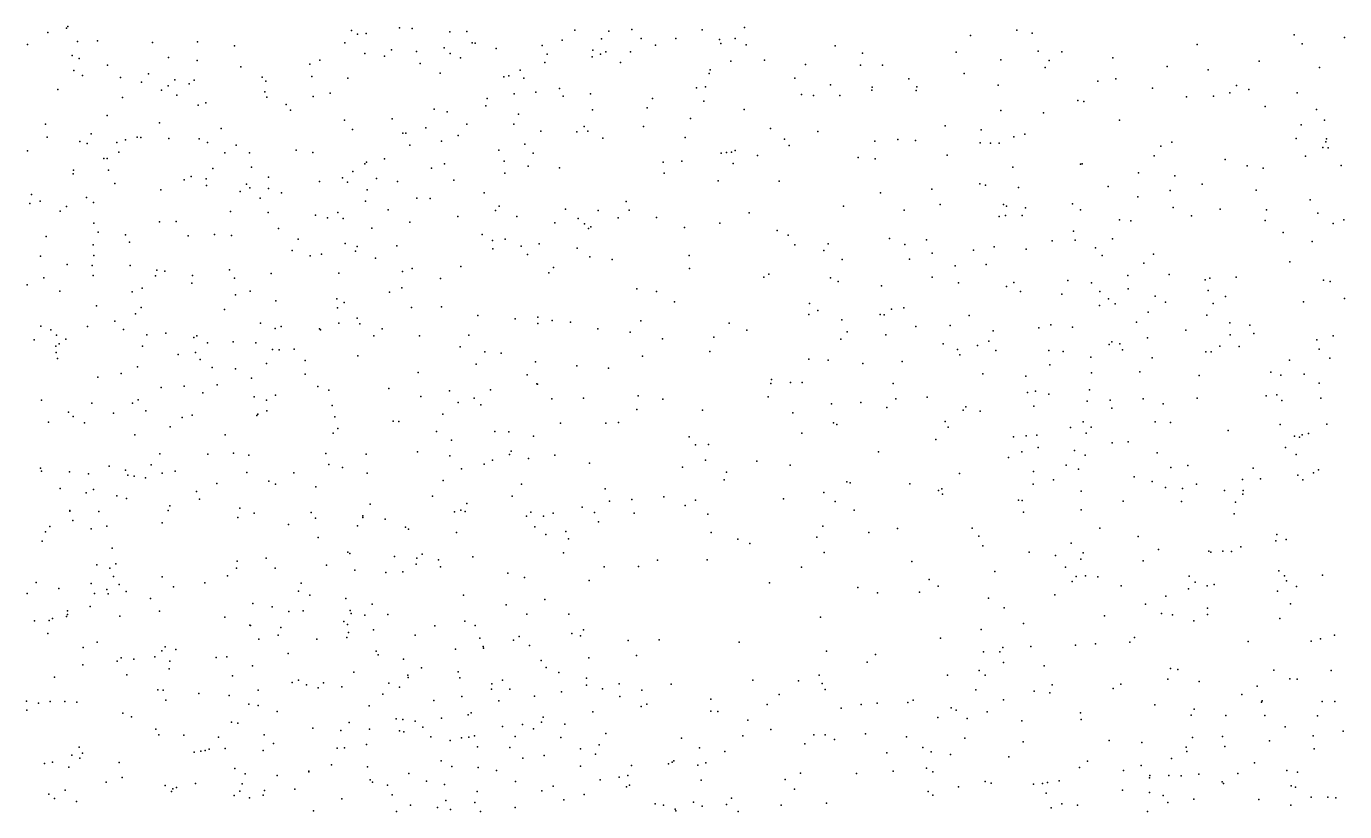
# Model space of a CAD drawing. Header units: metres. Extents: x -23.9 to 23.9, y -28.5 to 28.5.
# Drawn here: x 5.98 to 11.95, y 10.7 to 14.25 of the extents above; entities that cross this region are included whole.
import ezdxf

# ---------------------------------------------------------------- set-up
doc = ezdxf.new("R2010")
doc.units = ezdxf.units.M

msp = doc.modelspace()

# ---------------------------------------------------------------- linework, layer by layer
for p in [(6.0746, 14.2257, 13.1998), (6.1587, 14.2449, -15.2503), (6.1656, 14.2527, -1.4337), (7.4502, 14.2346, 3.4604), (7.4764, 14.2171, -0.2417), (7.5169, 14.2206, 9.4768), (7.6677, 14.2465, 17.2363), (7.7244, 14.2429, 16.8827), (7.8953, 14.2278, -6.4473), (7.9728, 14.229, 4.9839), (8.461, 14.2359, 16.9498), (8.6156, 14.231, -2.0162), (8.7205, 14.238, 7.1718), (9.0379, 14.2372, 4.2518), (9.2303, 14.2473, -16.9236), (10.4646, 14.2357, 9.7038), (10.5333, 14.2218, -5.682), (11.7213, 14.2139, -8.1798), (5.9827, 14.1704, -2.7285), (6.2085, 14.1845, -5.9251), (6.2986, 14.1877, 8.9236), (6.5483, 14.1804, 3.3559), (6.752, 14.1822, -18.0683), (6.9205, 14.1654, 10.1234), (7.4191, 14.1776, -18.4083), (7.8691, 14.1552, 0.1225), (7.9966, 14.178, 9.6605), (8.0104, 14.1764, -0.994), (8.3142, 14.1668, 9.5267), (8.4051, 14.1903, 14.8952), (8.5831, 14.197, 8.7515), (8.7618, 14.1981, 13.7288), (8.8279, 14.1684, 6.8132), (8.9187, 14.1981, 8.0757), (9.1166, 14.1935, 8.7017), (9.1225, 14.1747, -2.7566), (9.1877, 14.1973, 4.6603), (9.2374, 14.169, 13.856), (9.6417, 14.1651, 6.2191), (10.2538, 14.2117, 13.9851), (11.2806, 14.1714, 5.3559), (11.7572, 14.1737, 8.7231), (11.9484, 14.2017, 5.0031), (6.184, 14.1209, 8.5142), (6.2164, 14.1068, 9.2533), (6.6214, 14.1115, -6.3264), (6.7501, 14.0982, 11.973), (7.3067, 14.0998, 1.5253), (7.5111, 14.1293, 4.6633), (7.6, 14.1177, -20.3296), (7.6313, 14.147, 10.6633), (7.7437, 14.1388, -1.3713), (7.8969, 14.1295, -19.379), (7.9441, 14.1103, -19.9499), (8.1053, 14.153, 17.6461), (8.3361, 14.1269, -19.6622), (8.54, 14.1146, 9.1954), (8.5431, 14.1444, 8.3644), (8.578, 14.1263, 12.271), (8.6027, 14.1371, 11.6561), (8.7133, 14.1373, -16.8621), (9.1682, 14.095, -1.9373), (9.3214, 14.0991, 7.538), (9.7654, 14.1313, 6.9609), (10.1894, 14.1365, 9.4854), (10.3922, 14.1008, -6.3117), (10.5603, 14.1412, 13.6923), (10.6107, 14.0978, 9.2704), (10.6681, 14.1378, -3.7302), (10.8994, 14.1099, 9.6402), (11.562, 14.0949, 6.3802), (6.1921, 14.0527, -22.0407), (6.3448, 14.0766, -3.4184), (6.5296, 14.0379, -14.4527), (6.9488, 14.0701, 3.581), (7.2607, 14.0819, 10.2808), (7.7606, 14.0843, 3.4583), (7.8512, 14.041, -2.0657), (8.2136, 14.054, 8.468), (8.3264, 14.0899, 3.9887), (8.6692, 14.0892, 3.9729), (9.0709, 14.0391, -0.6988), (9.0744, 14.0559, 5.0842), (9.5064, 14.0805, -16.1521), (9.7564, 14.0769, 5.3831), (9.8561, 14.0775, 14.7959), (10.2262, 14.0398, 10.0595), (10.5923, 14.0667, 14.4015), (11.1452, 14.0714, -8.1441), (11.3316, 14.0559, -8.6919), (11.8351, 14.066, -18.0301), (6.2315, 14.0301, 4.5508), (6.4031, 14.0208, -4.4117), (6.4984, 14.0001, -12.2061), (6.619, 13.9834, -19.7625), (6.6503, 14.0109, -15.1547), (6.7144, 13.9923, -22.145), (6.7378, 14.0095, 16.2165), (7.0449, 14.0228, -6.6584), (7.0616, 14.0048, -0.0778), (7.2702, 14.0255, 9.2334), (7.4331, 14.0185, 5.8947), (8.1401, 14.0237, -16.1016), (8.162, 14.0285, 14.5632), (8.2311, 14.0188, 16.5329), (9.0532, 13.9798, 7.2182), (9.4577, 14.0177, 10.4895), (9.6193, 13.9887, 17.4338), (9.8088, 13.977, 17.1124), (9.9756, 14.0158, 10.3911), (10.0108, 13.9793, 10.8264), (10.3799, 13.986, 14.7556), (10.8304, 14.0045, -7.1071), (10.9129, 14.0152, 9.9728), (11.4595, 13.9847, 8.0557), (6.1197, 13.9665, 3.2126), (6.4132, 13.9307, 16.5039), (6.5894, 13.9641, 4.4643), (6.6588, 13.9413, -21.6704), (7.0571, 13.9561, 6.4797), (7.0659, 13.9326, 9.5127), (7.277, 13.9352, 16.4848), (7.3534, 13.9506, -7.1759), (8.0648, 13.9267, 3.7117), (8.1868, 13.9473, -1.611), (8.2848, 13.9542, 11.1919), (8.3924, 13.9708, 5.3202), (8.4091, 13.9368, -1.0906), (8.5327, 13.9471, 11.9484), (8.8139, 13.9268, 5.2876), (9.0126, 13.9745, 6.1103), (9.4883, 13.9451, 14.1964), (9.5429, 13.9403, 10.9463), (9.6617, 13.9391, 5.9446), (9.8077, 13.9634, -1.5814), (10.0081, 13.9623, 14.4209), (10.7406, 13.917, -8.7703), (11.0793, 13.9732, 12.9717), (11.2325, 13.9343, 5.8179), (11.3556, 13.937, 12.3339), (11.4294, 13.9513, -17.6174), (11.5147, 13.9671, 5.1555), (11.7338, 13.9524, 12.2208), (6.7551, 13.8968, 16.9817), (6.7904, 13.907, -11.566), (7.1545, 13.8997, 5.7132), (7.1733, 13.8737, -20.3796), (7.8241, 13.8779, 12.2189), (7.8833, 13.8655, 4.8553), (8.058, 13.8927, 1.1255), (8.5416, 13.8753, 17.5993), (8.7887, 13.8837, -6.9974), (9.0466, 13.914, 16.9051), (9.2292, 13.8762, 5.3538), (10.3916, 13.8715, 9.0668), (10.5845, 13.8608, 13.138), (10.7679, 13.9127, 8.1684), (11.5893, 13.8907, -18.6569), (11.8221, 13.8762, 8.9163), (6.0644, 13.8098, 8.4058), (6.3424, 13.8486, -17.83), (6.5796, 13.8165, 12.1191), (7.4186, 13.8277, 16.9009), (7.6341, 13.8346, -2.6119), (7.9728, 13.8096, 8.3731), (8.186, 13.8096, 14.2258), (8.2064, 13.8549, 9.6878), (8.504, 13.7995, 16.603), (8.7733, 13.8, 17.2263), (8.9857, 13.835, 5.7066), (10.1394, 13.8026, -0.3467), (10.9298, 13.8286, 8.5337), (11.7523, 13.8069, 7.4068), (11.8586, 13.8286, 13.6499), (6.0714, 13.7507, -21.502), (6.27, 13.7663, 6.1499), (6.4255, 13.7398, 16.0994), (6.4789, 13.7516, 3.2447), (6.4949, 13.7493, -23.185), (6.6227, 13.7456, -2.9696), (6.7592, 13.7443, 5.9434), (6.8589, 13.7905, -10.4884), (7.4538, 13.7858, 0.35), (7.6827, 13.7695, -18.1187), (7.6962, 13.7695, 17.6976), (7.7871, 13.7938, -18.6132), (7.9326, 13.7593, 10.784), (8.3079, 13.7779, -6.8905), (8.4713, 13.7752, -2.6155), (8.5211, 13.7783, 9.3805), (8.5889, 13.7472, 8.9608), (8.9612, 13.749, -1.0633), (9.3488, 13.7903, 5.8615), (9.4115, 13.7421, 17.7218), (9.5619, 13.7773, -2.7415), (9.925, 13.7404, 17.4696), (10.005, 13.7362, -3.0425), (10.3026, 13.7839, 8.5286), (10.4513, 13.7527, 7.8829), (10.5009, 13.7655, 14.0929), (11.7298, 13.7453, -3.4111), (11.8669, 13.7431, -15.2152), (5.9824, 13.6891, 14.1048), (6.2191, 13.7316, -22.5732), (6.2517, 13.7223, 9.0212), (6.3861, 13.7276, 6.5291), (6.3952, 13.683, -14.1795), (6.7978, 13.7277, -9.9726), (6.8758, 13.6808, 6.6258), (6.9276, 13.7156, 3.5536), (6.9881, 13.6797, -23.0019), (7.1988, 13.6921, 4.6539), (7.2746, 13.6819, 3.3909), (7.7144, 13.7157, 16.5334), (7.8573, 13.7332, 6.4002), (8.1181, 13.6918, 11.6887), (8.2357, 13.7188, 4.0846), (8.2725, 13.6789, 14.6233), (9.1249, 13.679, 4.5487), (9.1483, 13.6815, 10.782), (9.1717, 13.6829, 14.8896), (9.1887, 13.6909, 13.8883), (9.4323, 13.7128, 14.5594), (9.8207, 13.7329, 9.9849), (10.2982, 13.7255, 13.5563), (10.3452, 13.7245, 10.6461), (10.3842, 13.7241, -9.1566), (11.1162, 13.711, -3.3397), (11.1665, 13.7288, -18.422), (11.8502, 13.7051, 6.7563), (11.8639, 13.7297, -7.6974), (11.8741, 13.7025, 5.1846), (6.3278, 13.655, -11.8389), (6.3437, 13.6542, -7.2362), (7.5109, 13.631, 8.5503), (7.5181, 13.6383, 10.5825), (7.599, 13.653, 6.7345), (7.872, 13.6312, -7.0901), (8.1411, 13.6422, 17.8068), (8.2497, 13.6202, 13.7885), (8.8626, 13.6386, 13.8048), (8.9459, 13.6422, -16.6314), (9.1789, 13.632, -6.7464), (9.2887, 13.6687, 16.5069), (9.7446, 13.6588, -2.1109), (9.8231, 13.6533, 11.2126), (10.1487, 13.6703, 11.0636), (10.7529, 13.6289, 0.3777), (10.7606, 13.6304, -1.0754), (11.0864, 13.6664, 9.3202), (11.4075, 13.6504, 5.6659), (11.5082, 13.622, 6.0051), (11.7716, 13.6657, -14.5381), (11.933, 13.6234, 7.6832), (6.1895, 13.5854, 16.5609), (6.1908, 13.6013, -4.3109), (6.3489, 13.6024, -3.6423), (6.6914, 13.5587, -5.4025), (6.7242, 13.5734, -8.0408), (6.7922, 13.5626, -19.5918), (6.8213, 13.6095, 1.3907), (6.997, 13.6151, -14.7655), (7.0744, 13.5699, -8.4337), (7.4098, 13.5665, 12.2001), (7.4554, 13.5964, 5.5205), (7.5635, 13.5637, 9.7776), (7.8121, 13.6107, -19.9587), (7.9142, 13.5571, 13.9858), (8.1449, 13.5884, 11.2229), (8.3925, 13.6122, 5.191), (8.8665, 13.589, 4.2149), (10.4455, 13.6153, 16.789), (11.0154, 13.5898, -9.4609), (11.1798, 13.5765, 12.46), (11.5799, 13.6104, 12.1936), (6.3779, 13.5418, 9.4264), (6.5863, 13.5132, -6.6063), (6.7935, 13.5319, -15.2805), (6.9451, 13.5049, -8.9767), (6.9745, 13.5388, 17.1826), (6.9887, 13.5215, 15.8508), (7.0741, 13.5182, -22.0124), (7.1322, 13.4993, -23.5591), (7.3049, 13.5505, -3.4572), (7.4323, 13.5468, 17.3482), (7.5214, 13.5132, -9.0486), (7.6583, 13.551, 11.9323), (8.0513, 13.4998, 1.4888), (9.1116, 13.5541, -1.9382), (9.3877, 13.5516, 10.0097), (9.8472, 13.4997, 9.4669), (10.0792, 13.5158, 8.0381), (10.2966, 13.5398, 16.4036), (10.3226, 13.5338, 8.8262), (10.4721, 13.5235, 10.3836), (10.8783, 13.5286, 10.2438), (11.1587, 13.5103, -17.816), (11.3032, 13.5385, -7.0686), (11.549, 13.5114, -17.3365), (5.9934, 13.4503, 3.3841), (6.0001, 13.4924, 5.8241), (6.0398, 13.4611, 15.609), (6.159, 13.4379, -8.6607), (6.2496, 13.4782, -20.2116), (6.2811, 13.4557, 6.9441), (7.0359, 13.4755, -19.1964), (7.513, 13.4608, 16.3396), (7.7461, 13.4753, 4.533), (7.8066, 13.474, 10.9532), (8.1185, 13.4391, 9.5672), (8.6945, 13.4607, 14.7831), (9.6783, 13.4384, 17.7689), (10.1168, 13.4467, 9.11), (10.4036, 13.4458, 7.6688), (10.4179, 13.4385, 7.0215), (10.7159, 13.4496, 12.9896), (11.0118, 13.4804, 8.833), (11.7933, 13.4672, 13.5095), (6.1308, 13.4162, -5.5282), (6.9017, 13.4143, 8.8534), (7.073, 13.4103, 3.677), (7.2863, 13.3977, 15.9799), (7.3417, 13.3859, 17.0623), (7.3886, 13.4107, -20.0505), (7.4124, 13.3825, 3.5318), (7.6156, 13.423, -19.5079), (7.9315, 13.3919, 4.2397), (8.1025, 13.4188, -8.3937), (8.199, 13.3923, 4.6454), (8.42, 13.4252, 17.6484), (8.4771, 13.3823, 4.3471), (8.567, 13.4187, 11.1116), (8.6585, 13.3868, -16.3148), (8.7078, 13.4209, -6.8531), (8.8321, 13.3876, 4.5903), (9.2515, 13.4082, -15.1597), (9.9536, 13.4213, 16.557), (10.3834, 13.3922, -8.3821), (10.4124, 13.3963, -1.3569), (10.4887, 13.3972, 16.1496), (10.504, 13.4319, -9.4978), (10.752, 13.4224, 17.0918), (11.1728, 13.4328, 9.7893), (11.2551, 13.3948, 11.9385), (11.3858, 13.4258, 11.3888), (11.5959, 13.4228, 11.8437), (11.8283, 13.4072, 8.2824), (6.2832, 13.3619, -18.2555), (6.3021, 13.3217, 11.672), (6.5801, 13.3681, 4.2339), (6.6554, 13.3692, 3.6217), (7.1197, 13.3382, 4.3445), (7.5419, 13.34, 16.7043), (7.7144, 13.3668, 8.6114), (8.3717, 13.3636, 8.879), (8.5051, 13.3595, -3.2872), (8.5231, 13.3375, 10.7489), (8.5336, 13.3456, 13.465), (8.9586, 13.3428, 11.4192), (9.1181, 13.3612, 10.2839), (9.3779, 13.3291, 16.4441), (10.7211, 13.3256, 7.4395), (10.93, 13.3775, -8.0925), (10.9799, 13.3727, 14.2929), (11.5895, 13.3747, 13.8461), (11.6702, 13.3191, -18.8729), (11.8978, 13.3606, 12.2911), (11.9455, 13.3766, -8.8452), (6.0664, 13.3012, 16.2179), (6.2794, 13.2645, -10.5209), (6.4254, 13.3084, 9.149), (6.4449, 13.2759, 6.6357), (6.7099, 13.3044, -24.2342), (6.8298, 13.3101, -14.2626), (6.9058, 13.3056, 5.617), (7.2076, 13.2888, 6.8379), (7.4216, 13.2694, -15.0381), (7.6548, 13.2599, 14.1549), (8.0414, 13.3102, 6.2435), (8.0883, 13.2839, 1.0537), (8.1457, 13.2893, 5.8151), (8.3005, 13.2676, 14.5298), (9.4282, 13.3069, -2.386), (9.4577, 13.2634, -1.0938), (9.61, 13.2684, -3.0266), (9.8872, 13.2921, 7.3005), (9.9575, 13.2657, -2.3048), (10.0555, 13.2865, 6.8592), (10.6235, 13.282, -3.6876), (10.729, 13.2855, 0.9689), (10.897, 13.2903, 9.1663), (11.8027, 13.279, -15.2672), (6.0413, 13.2124, 13.0796), (6.2822, 13.2162, 12.3938), (7.1817, 13.2388, 1.6938), (7.2628, 13.2144, 8.8767), (7.3142, 13.2211, 10.8198), (7.4681, 13.2345, 4.3491), (7.4756, 13.2563, 10.3899), (7.5585, 13.203, 11.8524), (8.0903, 13.2452, 16.6054), (8.2189, 13.2573, 13.3114), (8.2471, 13.2208, -9.1553), (8.4721, 13.248, -15.2358), (8.5298, 13.2092, 5.7893), (8.9802, 13.2159, 16.6392), (9.5898, 13.2388, -6.6164), (9.9782, 13.1988, 8.1809), (10.0802, 13.2257, 11.1562), (10.2681, 13.2398, 0.6936), (10.3621, 13.2551, 10.8536), (10.5057, 13.2444, 13.1976), (10.8204, 13.2506, 7.0231), (10.8511, 13.216, 4.1403), (11.0832, 13.2221, 11.2284), (6.1616, 13.1754, 15.1957), (6.2745, 13.1697, 3.8011), (6.448, 13.17, 12.946), (6.5685, 13.1485, -20.5241), (6.6046, 13.145, 15.4739), (6.8978, 13.1509, 1.1234), (7.6806, 13.1428, -7.2908), (7.7255, 13.1569, 13.5043), (7.9458, 13.166, 9.0063), (8.3656, 13.1608, 16.8106), (8.6303, 13.1975, 11.5504), (8.9807, 13.1572, -2.5719), (9.6727, 13.1977, -0.5789), (10.1851, 13.169, 0.0343), (10.325, 13.1741, 10.2697), (11.0393, 13.1813, 7.7316), (11.7006, 13.1876, -2.9614), (5.9803, 13.0827, -22.4556), (6.0563, 13.1148, 7.0372), (6.2795, 13.1244, 9.3978), (6.5621, 13.1238, 12.5905), (6.726, 13.0909, 6.3796), (6.729, 13.1252, -18.1588), (6.9199, 13.1129, -9.795), (7.0857, 13.1347, -9.2174), (7.3926, 13.1357, 0.5979), (7.8534, 13.1116, 17.4114), (8.3441, 13.1372, 17.4128), (9.3179, 13.1173, 17.7458), (9.341, 13.1314, -15.7744), (9.6194, 13.1145, 6.1111), (9.6548, 13.0973, 11.1968), (10.08, 13.1175, -9.7036), (10.2001, 13.0919, 8.7975), (10.45, 13.0926, 4.5682), (10.6955, 13.1019, -5.9299), (10.802, 13.0924, 11.5635), (10.9674, 13.1249, -0.9762), (11.1536, 13.13, 16.8045), (11.3179, 13.1061, 8.4522), (11.3383, 13.1129, 12.2481), (11.4571, 13.1168, 4.4835), (11.8529, 13.1037, -3.7276), (11.8839, 13.0982, -7.8753), (6.1287, 13.0542, -6.8496), (6.4561, 13.0518, -24.818), (6.502, 13.0673, -3.6201), (6.925, 13.0369, -0.5316), (6.9902, 13.0547, 15.934), (7.6217, 13.0499, 5.6414), (7.6784, 13.0688, -12.7588), (8.7422, 13.064, 6.1513), (8.8321, 13.0524, 10.3977), (9.8505, 13.0786, 7.6028), (10.4178, 13.0748, 6.6074), (10.481, 13.0522, 13.5991), (10.6685, 13.0412, 9.2269), (10.8404, 13.0523, 11.9109), (10.8794, 13.0197, 8.9069), (10.969, 13.0651, 9.838), (11.0908, 13.0319, 14.2229), (11.3302, 13.0577, -7.0022), (11.41, 13.0301, -7.8696), (11.9492, 13.021, 13.0827), (6.2954, 12.9872, 16.5247), (6.4971, 12.9796, 16.933), (6.8741, 12.9711, -17.5851), (7.107, 13.0097, -7.7702), (7.3838, 13.0193, -23.2331), (7.3863, 12.979, 11.3535), (7.4162, 13.0034, 16.5072), (7.7224, 12.9804, 1.4305), (7.8582, 12.983, -17.2957), (8.9128, 13.0061, -1.6734), (9.5255, 12.9977, 16.5751), (9.5625, 12.9666, -10.0461), (9.8964, 12.973, -3.49), (9.9516, 12.9787, 16.2628), (10.8386, 12.9885, 17.2696), (10.9098, 12.9963, 12.5495), (11.1383, 13.0047, 16.412), (11.3534, 12.9978, 13.9743), (11.7634, 13.0053, 12.5742), (6.3783, 12.9189, -13.187), (6.4712, 12.9521, 15.2083), (7.0375, 12.9093, 16.9707), (7.3926, 12.9089, -17.1063), (7.4751, 12.9319, -14.5386), (7.4878, 12.9059, 9.8665), (8.0217, 12.9435, 6.5981), (8.1921, 12.9293, -8.096), (8.2937, 12.9367, 14.6163), (8.2943, 12.9084, 11.4504), (8.3594, 12.9208, -2.7643), (8.4426, 12.913, 13.2777), (8.7601, 12.9199, 13.5007), (9.1615, 12.9087, -6.2493), (9.5225, 12.9484, 5.816), (9.672, 12.9237, 10.0833), (9.8444, 12.948, -5.1526), (9.8625, 12.9473, 6.6045), (10.2481, 12.9432, 10.7153), (10.6185, 12.9021, 5.0492), (11.006, 12.913, 1.0404), (11.0591, 12.959, 5.0918), (11.3249, 12.946, -9.2519), (11.4292, 12.9109, 13.6332), (11.5203, 12.9008, -2.4896), (6.0418, 12.8953, -23.1534), (6.0881, 12.8793, -20.2079), (6.1139, 12.8546, -8.5454), (6.2546, 12.8942, 12.0925), (6.4175, 12.8798, -21.5376), (6.5223, 12.8566, -1.2622), (6.6084, 12.8642, -22.5322), (6.7359, 12.8447, 12.8152), (6.7487, 12.8516, 15.5693), (7.1039, 12.8854, 10.522), (7.1311, 12.8938, 11.8373), (7.3045, 12.8834, -15.3586), (7.31, 12.8789, 6.627), (7.5513, 12.8526, 14.0799), (7.5891, 12.8843, 13.6595), (7.7581, 12.8518, -7.8728), (7.982, 12.8547, -3.3113), (8.5653, 12.8832, 5.4737), (8.7118, 12.8687, -15.9271), (9.092, 12.8462, 16.9057), (9.241, 12.8773, 11.5776), (9.6951, 12.8696, -9.5239), (9.8709, 12.857, 17.1234), (10.0064, 12.8934, 10.1936), (10.1622, 12.8987, -1.2638), (10.3576, 12.8748, 9.7183), (10.5643, 12.8885, 3.9778), (10.7163, 12.891, 9.6639), (11.0562, 12.8424, 11.0641), (11.2292, 12.877, 8.2125), (11.4301, 12.8564, 4.9471), (11.5379, 12.8622, 10.9716), (11.897, 12.8513, 0.953), (6.0127, 12.8331, -21.9101), (6.1106, 12.8045, 6.6226), (6.1262, 12.8154, -6.1575), (6.1551, 12.8369, 15.0728), (6.5027, 12.8055, 11.8371), (6.7982, 12.82, 9.0129), (6.9135, 12.8254, -12.5817), (7.0172, 12.8197, 6.4066), (7.0917, 12.7903, -0.9813), (7.1227, 12.789, 5.8937), (7.1903, 12.7914, -24.476), (7.9418, 12.8025, -11.8921), (8.8592, 12.8383, 6.4333), (9.0726, 12.7814, 6.8199), (9.6675, 12.8365, 7.2858), (10.1311, 12.8152, 8.4147), (10.1956, 12.7901, -3.0084), (10.2864, 12.808, -9.0101), (10.3366, 12.8272, 4.2732), (10.3695, 12.785, 8.7288), (10.6097, 12.7853, 14.0896), (10.6737, 12.7817, 12.6876), (10.8831, 12.8132, 7.671), (10.894, 12.8242, 15.688), (10.9304, 12.8164, -18.4497), (10.9429, 12.7878, 3.5782), (11.3843, 12.8048, 3.9745), (11.4718, 12.8029, 0.2312), (11.8229, 12.8336, -18.7469), (11.8339, 12.7921, 13.3715), (6.1127, 12.7766, 6.0679), (6.1186, 12.7499, 13.81), (6.6641, 12.7673, -22.0693), (6.743, 12.776, -0.0919), (6.7637, 12.7446, 10.4381), (7.0655, 12.7268, -23.8033), (7.2398, 12.74, -11.8905), (7.4788, 12.761, 9.3767), (8.0149, 12.7236, 14.5487), (8.0536, 12.7799, 13.2754), (8.1279, 12.774, -17.8366), (8.2841, 12.7346, 5.3355), (8.7677, 12.7602, 11.7226), (9.5215, 12.7461, 17.333), (9.6089, 12.7411, 10.4038), (9.7661, 12.7262, 10.7498), (9.9446, 12.7364, -5.5772), (10.2065, 12.7659, 16.068), (10.6141, 12.7212, -2.7813), (10.8, 12.7546, 14.6826), (11.078, 12.7519, 8.5252), (11.3199, 12.7789, -3.597), (11.3452, 12.7799, 15.3663), (11.7001, 12.7424, -1.9946), (11.8822, 12.7502, 11.1365), (6.3009, 12.6646, -20.7237), (6.4062, 12.681, -14.2955), (6.4802, 12.7118, 13.2686), (6.8183, 12.7084, 16.5573), (6.9245, 12.7029, 9.9285), (7.2397, 12.6788, 1.862), (7.7517, 12.6856, -9.5181), (8.2452, 12.6757, 6.7016), (8.471, 12.7156, -8.4178), (8.6148, 12.7055, -14.7254), (10.3108, 12.6794, -0.2967), (10.5043, 12.6693, 17.3065), (10.8019, 12.6851, 15.2535), (11.0218, 12.6887, 7.3597), (11.2897, 12.6727, 5.2165), (11.6144, 12.6878, 4.697), (11.6609, 12.6742, 14.4621), (11.7655, 12.6779, -7.0499), (6.5884, 12.6179, 9.4562), (6.6926, 12.624, 16.0577), (6.842, 12.6307, -18.0525), (6.9967, 12.6606, -3.7121), (7.2973, 12.6222, 11.0452), (7.3478, 12.6055, -3.3411), (7.6187, 12.6137, 5.674), (7.894, 12.6032, 1.7723), (8.0797, 12.6071, -12.8996), (8.2898, 12.6352, -12.4031), (8.2931, 12.6332, -2.1059), (9.3503, 12.6363, 10.6079), (9.3529, 12.6535, 6.9801), (9.4391, 12.6407, 11.3356), (9.4915, 12.6404, -2.6401), (9.9041, 12.6361, -4.7085), (10.7929, 12.6067, 11.8735), (11.8345, 12.6371, 12.1738), (6.0462, 12.5607, 11.837), (6.274, 12.5472, 5.8496), (6.4571, 12.5476, 15.2289), (6.4839, 12.5622, 10.6602), (6.776, 12.5931, -9.5053), (7.0095, 12.5752, -4.2946), (7.0651, 12.5605, -14.0109), (7.1056, 12.5839, -13.507), (7.7644, 12.5769, -17.0947), (7.9331, 12.5497, 6.6344), (8.005, 12.569, 1.2919), (8.3579, 12.5674, 14.4907), (8.5006, 12.5704, -6.5971), (8.7485, 12.5805, 13.6775), (8.8597, 12.5655, -1.8285), (9.3377, 12.5754, -14.7527), (9.6252, 12.5447, -15.3299), (9.7576, 12.5505, -1.361), (9.9159, 12.5663, 7.7163), (10.0578, 12.5742, 6.0274), (10.5129, 12.5961, 16.0527), (10.5488, 12.6012, -0.8448), (10.6093, 12.5874, 8.4972), (10.7835, 12.5555, 11.4987), (10.8865, 12.5614, 6.8666), (11.0363, 12.5661, -0.1471), (11.1268, 12.5434, -17.908), (11.2817, 12.5696, 15.0642), (11.5936, 12.5805, 4.2262), (11.6423, 12.5845, 15.4363), (11.6642, 12.5586, -3.98), (11.842, 12.5703, -14.3131), (6.1672, 12.5058, -19.9229), (6.1885, 12.4863, -9.6786), (6.3721, 12.502, 6.3323), (6.5186, 12.5123, 13.6357), (6.6824, 12.4828, 15.57), (6.7284, 12.4932, -15.3545), (7.0207, 12.4919, 10.7731), (7.0261, 12.4978, -23.0863), (7.0665, 12.5122, 11.5791), (7.3619, 12.5366, -15.0585), (7.3745, 12.4854, -9.9779), (7.8637, 12.4972, -16.6144), (8.036, 12.5391, -7.0142), (8.7426, 12.5182, 14.0885), (9.04, 12.5158, 11.6331), (9.45, 12.5033, -5.0464), (9.8751, 12.5271, -3.2339), (10.2217, 12.5148, 4.0199), (10.2325, 12.5299, 5.3916), (10.2985, 12.5112, 4.8826), (10.5418, 12.534, 5.7759), (10.8941, 12.5245, 5.8393), (6.077, 12.4606, 6.724), (6.24, 12.4578, 16.3453), (6.6288, 12.4399, 11.6586), (7.3876, 12.4327, 9.0703), (7.6383, 12.4649, -13.0975), (7.6651, 12.4641, 0.8536), (8.3973, 12.4566, 13.4658), (8.6027, 12.4562, 5.4715), (8.66, 12.4602, 6.5159), (9.6337, 12.4578, 5.6567), (9.648, 12.4511, -10.5293), (10.1392, 12.4648, 17.0091), (10.1529, 12.4387, 6.6287), (10.707, 12.4362, 1.4507), (10.7641, 12.462, 12.5721), (10.8009, 12.4387, -18.7893), (11.0916, 12.462, 11.1315), (11.1601, 12.4598, -6.5685), (11.4211, 12.4232, 11.0587), (11.6564, 12.451, -17.8616), (11.8683, 12.4518, 12.7334), (6.4679, 12.404, -3.357), (6.8777, 12.4036, 1.1528), (7.3676, 12.4117, 9.4416), (7.8352, 12.419, 5.4887), (7.9028, 12.3794, 10.7168), (8.1, 12.4184, -2.5572), (8.1625, 12.4174, -3.4271), (8.2744, 12.3972, -8.8867), (8.9796, 12.3954, -15.8667), (9.4896, 12.4117, -1.7907), (10.0969, 12.3833, 16.6777), (10.4497, 12.3948, 14.4097), (10.5065, 12.3985, 6.6841), (10.5546, 12.4029, 15.2716), (10.778, 12.4116, 7.6147), (10.8956, 12.3669, 7.2592), (10.9681, 12.3726, 3.2381), (11.7225, 12.3973, 15.8337), (11.7442, 12.3935, 13.9671), (11.7567, 12.4042, -3.0453), (11.7857, 12.4098, -1.4931), (6.5821, 12.3183, 15.8755), (6.7987, 12.3164, 9.8342), (6.9151, 12.3204, -7.2939), (6.9843, 12.3119, 11.1525), (7.3336, 12.3189, -4.0355), (7.5157, 12.3158, -18.3448), (7.7486, 12.3273, 11.685), (7.896, 12.3087, -3.8668), (8.1652, 12.3152, -16.3021), (8.1735, 12.3301, 11.6414), (8.3715, 12.3122, 14.2455), (9.0084, 12.359, -3.2896), (9.067, 12.3597, -20.2646), (9.8381, 12.3271, 7.2709), (10.4865, 12.327, 16.9924), (10.5603, 12.3471, 0.1364), (10.726, 12.3329, -9.9685), (10.7733, 12.3124, 16.5791), (11.0992, 12.3223, -5.7122), (11.6811, 12.3468, -2.4776), (11.7296, 12.3154, -19.1149), (6.0413, 12.2528, -7.6535), (6.3525, 12.2615, -7.3105), (6.4255, 12.2445, -25.1687), (6.5428, 12.2686, 11.2578), (7.3477, 12.2692, 2.1192), (7.4087, 12.2555, -7.7504), (7.9486, 12.25, -7.6133), (8.0513, 12.271, 13.514), (8.0893, 12.2891, -13.9613), (8.2514, 12.2968, 6.6139), (8.5288, 12.2757, -15.2034), (8.9495, 12.2573, -6.5017), (9.0532, 12.2887, 10.6206), (9.286, 12.2845, 10.9001), (9.4369, 12.267, -15.7241), (10.4262, 12.3011, -4.2771), (10.6881, 12.2666, 13.6976), (10.7434, 12.249, 13.2369), (11.1615, 12.2566, 16.2851), (11.2395, 12.2648, 1.634), (11.5346, 12.2535, 12.0618), (11.8312, 12.2452, 13.0375), (6.0458, 12.24, 11.5877), (6.1722, 12.2358, 14.7591), (6.258, 12.2279, 10.9488), (6.4368, 12.2208, 15.5513), (6.4656, 12.2171, 13.9124), (6.5161, 12.2085, 12.3787), (6.5922, 12.2303, 10.3099), (6.6514, 12.2395, 12.6888), (6.8404, 12.1839, 8.5341), (6.976, 12.2332, -9.9645), (7.0757, 12.1947, -24.2506), (7.188, 12.232, 8.6481), (7.5211, 12.2305, 10.7543), (7.8652, 12.1973, 14.3877), (9.1387, 12.2, -5.2896), (9.1492, 12.2344, 11.2946), (9.6936, 12.1908, -4.7749), (9.7094, 12.1867, -14.8657), (10.2049, 12.2294, 5.5823), (10.5399, 12.2377, 15.976), (10.6305, 12.1998, 7.0054), (10.9953, 12.2135, 0.5085), (11.0777, 12.1931, 12.5198), (11.4871, 12.2022, 5.1232), (11.568, 12.2041, 16.1235), (11.7365, 12.221, 14.5055), (11.7592, 12.2, 15.366), (11.8076, 12.231, 11.7329), (6.1307, 12.1608, -1.1338), (6.2483, 12.1414, 8.8908), (6.2814, 12.1562, 15.953), (6.3863, 12.1272, 5.8323), (6.7479, 12.1479, -23.8361), (7.1058, 12.1802, -17.3571), (7.2885, 12.1684, 11.2024), (7.8168, 12.1261, 2.0305), (8.1778, 12.1268, -12.57), (8.22, 12.1809, 5.4885), (8.5991, 12.1593, 5.6886), (8.8648, 12.1238, -21.4707), (9.59, 12.1422, 6.8992), (9.9789, 12.1814, 6.0059), (10.1097, 12.1523, 5.2244), (10.1245, 12.1586, 3.7934), (10.1273, 12.1353, 4.8592), (10.5374, 12.1811, 5.8888), (10.756, 12.1492, -18.4307), (11.1384, 12.166, -19.1078), (11.214, 12.1605, -4.3261), (11.2774, 12.1802, 3.3718), (11.4043, 12.1517, 4.7032), (11.4877, 12.1357, 13.6933), (11.4888, 12.1524, 14.7796), (6.4309, 12.1159, -13.9982), (6.6277, 12.0821, -6.8431), (6.7611, 12.1127, -24.669), (6.9438, 12.0721, -1.7121), (7.5349, 12.0897, 9.2466), (7.973, 12.0932, -9.5231), (8.4944, 12.0762, 6.3132), (8.6187, 12.1034, -19.7752), (8.7204, 12.1109, -20.7494), (8.9609, 12.0832, 6.0183), (9.0079, 12.1074, -14.9073), (9.4068, 12.1134, -2.4696), (9.6411, 12.1022, -19.7552), (10.4715, 12.1076, 14.1227), (10.4887, 12.106, -10.3386), (10.9452, 12.1033, 5.9239), (11.2102, 12.1015, -3.28), (11.4545, 12.0985, 11.6186), (6.1733, 12.0579, 9.3464), (6.1746, 12.0607, -14.5994), (6.1878, 12.0163, 0.6008), (6.3055, 12.0563, 0.1482), (6.5925, 12.006, -1.2684), (6.6194, 12.0613, 13.4756), (6.9344, 12.0288, -0.3417), (7.0087, 12.0492, -3.493), (7.2669, 12.0528, -18.0511), (7.2867, 12.0272, 9.7466), (7.5009, 12.0373, 13.6989), (7.501, 12.0299, 14.1717), (7.6024, 12.0223, -9.9711), (7.9161, 12.055, 10.5201), (7.9446, 12.0628, 5.7473), (7.9652, 12.0568, -12.0004), (8.2422, 12.0352, 14.5206), (8.2619, 12.0535, 13.3582), (8.3201, 12.0348, -6.6725), (8.3641, 12.0497, 11.685), (8.5506, 12.0527, 13.5661), (8.5697, 12.0103, -20.291), (8.7301, 12.0485, -16.9), (9.0641, 12.0441, 6.6907), (9.7273, 12.0624, -5.3026), (10.4943, 12.0542, 15.3211), (10.756, 12.0636, 3.2047), (11.448, 12.0468, 12.7025), (6.0632, 11.9653, 14.1151), (6.0832, 11.9886, 6.7593), (6.2703, 11.9782, -24.4605), (6.3422, 11.9897, 12.7537), (7.1643, 11.9978, -0.7528), (7.4771, 11.9925, -11.9373), (7.6949, 11.985, -16.2565), (7.708, 11.9761, -6.9886), (7.9249, 11.9622, 13.298), (8.2802, 11.9867, 5.7932), (8.3306, 11.9519, -7.904), (8.4211, 11.9655, -17.4031), (9.0794, 11.9618, -2.1423), (9.5858, 11.9902, -9.8117), (9.7934, 11.9619, 6.5918), (9.9237, 11.9804, -10.4299), (10.2621, 11.9815, -9.5536), (10.2915, 11.9456, 3.496), (10.8405, 11.9816, 1.8118), (11.6423, 11.9527, 14.0176), (6.0489, 11.9227, 15.7968), (6.3656, 11.8912, 10.4412), (7.2993, 11.9393, 11.495), (8.4335, 11.9324, -1.9485), (9.1995, 11.932, -6.1065), (9.2544, 11.9112, -3.6019), (9.5588, 11.9407, -21.1185), (10.3104, 11.9009, 4.3771), (10.7104, 11.9134, 13.867), (11.0144, 11.9438, 14.9166), (11.1053, 11.8849, -4.9375), (11.4791, 11.8962, 3.3973), (11.6382, 11.9245, 1.0305), (11.6843, 11.9298, -6.82), (6.932, 11.8319, -7.5825), (7.064, 11.8458, 1.9039), (7.433, 11.8727, -12.6768), (7.4426, 11.8671, 5.0511), (7.6442, 11.8536, 4.61), (7.7462, 11.8447, -13.556), (7.7706, 11.8634, -1.1832), (7.8445, 11.8385, -3.0342), (8.0003, 11.8513, 11.8727), (8.4109, 11.869, -16.2198), (8.836, 11.8358, -2.7528), (9.0615, 11.8386, -19.3436), (9.5912, 11.8704, 6.0286), (9.9889, 11.8302, 4.5763), (10.5204, 11.8721, -3.0494), (10.6386, 11.8582, 5.8511), (10.7537, 11.8414, -4.3601), (10.7645, 11.8689, 14.6077), (11.0363, 11.8329, 3.1894), (11.334, 11.8768, 4.239), (11.3424, 11.872, 0.5671), (11.3973, 11.8776, 5.0523), (11.4372, 11.8754, 16.1341), (6.2961, 11.8146, -7.1226), (6.3551, 11.8006, -13.2894), (6.3822, 11.8199, -12.676), (6.8883, 11.7661, -12.6727), (6.9296, 11.8008, -15.1044), (7.1044, 11.7994, 8.6128), (7.3366, 11.8134, 10.8259), (7.4651, 11.7918, 9.4107), (7.6059, 11.7812, -8.001), (7.6825, 11.7832, 10.549), (7.7422, 11.8183, 0.9139), (7.8536, 11.8056, 14.5763), (8.1578, 11.7771, 5.1766), (8.5951, 11.8063, 11.2708), (8.75, 11.8077, 13.9672), (9.4882, 11.8041, 6.4198), (10.365, 11.7858, -18.2686), (10.6843, 11.8044, -2.0756), (11.6518, 11.7888, 15.776), (11.6763, 11.7657, 6.3563), (11.8483, 11.7686, 5.0726), (6.0215, 11.735, -25.6195), (6.124, 11.7084, 14.4817), (6.2702, 11.7303, 10.0642), (6.3711, 11.7629, -4.3623), (6.3979, 11.7256, -24.928), (6.5922, 11.7603, -9.3186), (6.643, 11.715, -4.9042), (6.7857, 11.7341, -8.4307), (7.2214, 11.7315, -2.3623), (8.2344, 11.7579, 4.84), (8.5265, 11.7441, 10.8867), (9.3435, 11.7333, -15.983), (9.7435, 11.7123, -3.5598), (10.0671, 11.7491, -15.5845), (10.1074, 11.7181, -4.5202), (10.7154, 11.74, 15.9538), (10.733, 11.7617, 14.1814), (10.7752, 11.7647, -5.7744), (10.8317, 11.7607, 0.4731), (10.9366, 11.7198, -1.564), (11.2416, 11.7062, 13.9693), (11.2454, 11.7632, -6.0676), (11.2714, 11.7362, 6.13), (11.3259, 11.7208, 1.7057), (11.3584, 11.7261, 14.4505), (11.6859, 11.7423, 5.6668), (11.7312, 11.717, -18.5485), (5.9808, 11.6852, 9.8899), (6.2864, 11.6853, 9.0148), (6.3408, 11.7035, 15.7037), (6.3474, 11.6836, 13.2312), (6.4298, 11.6951, -14.2877), (6.5394, 11.6625, -7.9178), (7.2101, 11.6956, 0.8755), (7.2619, 11.6782, 11.2725), (7.4244, 11.6629, 14.162), (7.9567, 11.678, -5.8407), (8.3262, 11.6588, -11.8596), (9.833, 11.6889, 4.8442), (10.0227, 11.6917, 5.8872), (10.3354, 11.6642, 1.3384), (10.6356, 11.6801, 15.5756), (11.1399, 11.673, -3.9877), (11.6444, 11.696, -2.1167), (6.1632, 11.5904, 13.7492), (6.1633, 11.6065, 6.2024), (6.2662, 11.6267, 18.9873), (6.58, 11.6058, -14.8083), (7.0024, 11.6402, 9.7598), (7.0903, 11.6248, 6.3378), (7.1659, 11.6041, -8.1351), (7.2313, 11.6066, 4.6768), (7.4434, 11.6085, 11.6148), (7.4488, 11.5951, -16.6942), (7.5101, 11.588, -6.7639), (7.544, 11.6372, 13.492), (7.6151, 11.5904, 9.1423), (8.1508, 11.6343, -8.5624), (8.2445, 11.5915, -14.2318), (8.4351, 11.5923, -6.5386), (10.4068, 11.6211, 0.82), (11.0473, 11.6368, 16.0196), (11.1202, 11.5955, -3.4423), (11.1689, 11.5888, -18.7166), (11.3273, 11.6187, -17.9084), (11.3284, 11.5906, 6.5986), (11.7042, 11.638, 3.4561), (6.0135, 11.5622, 2.0749), (6.0809, 11.563, -24.6208), (6.0951, 11.5723, 1.6764), (6.1584, 11.5816, -9.3938), (6.3999, 11.5825, 9.4929), (6.8762, 11.5777, -1.9275), (6.9899, 11.5425, -3.0696), (6.9918, 11.5407, -13.893), (7.1301, 11.5317, -13.2081), (7.4153, 11.5581, -9.6448), (7.4326, 11.5447, 4.4114), (7.8269, 11.5397, -3.6421), (7.9629, 11.5601, -16.2141), (8.0104, 11.541, -9.1207), (9.5744, 11.5781, -20.7295), (10.4948, 11.5501, -17.6451), (10.8608, 11.5841, -10.8898), (11.2661, 11.562, 11.7833), (11.6559, 11.572, 12.2605), (6.0749, 11.5051, 13.4088), (7.0296, 11.479, -9.2472), (7.117, 11.497, 5.7361), (7.2934, 11.479, 9.4236), (7.4294, 11.486, 13.8352), (7.4363, 11.5082, -0.6677), (7.5502, 11.5205, 10.7248), (7.739, 11.4975, -5.4688), (8.0307, 11.4835, 1.2183), (8.184, 11.4738, -1.7768), (8.2102, 11.4904, 13.2945), (8.4477, 11.5047, 5.1611), (8.4881, 11.4941, -19.9585), (8.5017, 11.5214, 14.425), (8.7039, 11.4721, 13.8518), (8.8444, 11.4752, -6.2764), (10.119, 11.4837, -2.6906), (10.3022, 11.5227, 4.1615), (10.9977, 11.4863, -17.5679), (11.5117, 11.4681, 1.1905), (11.7981, 11.469, 3.7711), (11.8395, 11.481, 11.5919), (11.9027, 11.4966, -6.6062), (6.2342, 11.4415, -8.3784), (6.2972, 11.4648, 5.8929), (6.5912, 11.4252, 18.8662), (6.6052, 11.4438, -0.9019), (6.6535, 11.4326, 6.2065), (7.163, 11.4136, 8.4723), (7.5622, 11.4245, -11.2945), (7.5713, 11.4079, 6.4872), (7.9218, 11.4339, 14.5427), (8.0469, 11.4453, 5.5515), (8.0487, 11.4385, 4.3414), (8.2567, 11.45, 11.6101), (9.2058, 11.4658, -3.7445), (9.6015, 11.4242, -19.6043), (9.8233, 11.4099, -16.306), (10.3125, 11.422, -16.2329), (10.3872, 11.422, -10.9835), (10.4007, 11.4415, -18.7162), (10.5271, 11.4455, -5.0222), (10.7306, 11.451, -6.1504), (10.8201, 11.458, 12.7841), (10.976, 11.4659, 13.1534), (6.2329, 11.3631, 18.413), (6.3878, 11.3784, 15.5385), (6.4063, 11.3945, 5.3456), (6.4635, 11.3878, -3.7178), (6.5597, 11.3991, -5.4425), (6.6274, 11.3799, 9.2788), (6.8373, 11.3953, 1.0476), (6.8854, 11.3995, 9.5071), (7.0017, 11.3586, 6.7063), (7.6849, 11.3879, -2.9137), (7.7673, 11.3489, -4.3188), (8.309, 11.3829, -21.4491), (8.3324, 11.35, 11.0252), (8.525, 11.3936, 13.528), (8.7411, 11.4054, -22.1092), (9.7864, 11.3743, 6.0058), (10.4035, 11.3725, -1.9281), (10.5878, 11.3578, -9.7893), (6.1046, 11.3061, -7.1324), (6.4316, 11.3175, 14.8944), (6.6246, 11.344, -12.9508), (6.9115, 11.3121, -8.6987), (7.2095, 11.2935, -14.8499), (7.4612, 11.3297, 18.6088), (7.7048, 11.3157, 5.9609), (7.706, 11.3053, -17.816), (7.9331, 11.3308, 11.6128), (7.94, 11.3041, 13.3976), (8.1348, 11.2934, -13.4716), (8.3899, 11.3271, -20.832), (8.515, 11.3016, 5.4321), (9.2674, 11.293, -7.6017), (9.4753, 11.2902, 4.4018), (9.5681, 11.3152, -1.7214), (10.1494, 11.3152, -10.0098), (10.2931, 11.3364, -6.7305), (10.3209, 11.3158, 6.3661), (11.1481, 11.2974, 1.5602), (11.1605, 11.3467, 12.3408), (11.1933, 11.3421, 4.5291), (11.6282, 11.3389, 3.2789), (11.7014, 11.2994, 4.0673), (11.7334, 11.2976, -6.2133), (11.8889, 11.3367, -0.7725), (6.5719, 11.2491, -14.0341), (6.5965, 11.2484, -16.8874), (6.7589, 11.2333, -4.2596), (7.0268, 11.2486, 1.6615), (7.1813, 11.2831, 18.3904), (7.2456, 11.2725, -11.7463), (7.2992, 11.2584, 11.0308), (7.3228, 11.2808, 18.9491), (7.4062, 11.2635, -2.4386), (7.5919, 11.2304, 14.0104), (7.6189, 11.28, 11.3805), (7.6671, 11.2609, -13.4117), (8.0844, 11.2531, 8.8679), (8.0862, 11.2767, 3.4845), (8.1669, 11.2519, -17.9675), (8.4017, 11.2398, -12.2728), (8.5139, 11.2712, -18.9197), (8.5872, 11.2542, 3.8407), (8.6622, 11.2765, 3.4919), (8.7652, 11.2482, 14.1332), (8.8988, 11.2754, 5.2883), (9.5818, 11.2783, 4.9511), (9.5957, 11.2514, -21.1124), (10.2784, 11.249, 13.0435), (10.5425, 11.2434, -15.8607), (10.6138, 11.2359, 1.142), (10.6243, 11.2722, 12.5367), (10.9004, 11.256, 13.5311), (10.9355, 11.2757, 6.3911), (11.29, 11.2871, 12.8872), (11.5532, 11.2659, -4.2669), (5.977, 11.1978, 7.166), (6.0321, 11.1888, 11.0344), (6.0842, 11.1963, 15.5689), (6.1519, 11.1968, 5.198), (6.2051, 11.1929, -13.4241), (6.6085, 11.2032, -9.5737), (6.8965, 11.2243, 5.4415), (6.9842, 11.1838, 18.9572), (7.027, 11.1787, 5.1174), (7.5303, 11.1776, 8.2575), (7.8225, 11.2015, -12.473), (7.95, 11.2199, -16.6369), (8.1171, 11.1996, 3.912), (8.2784, 11.2211, -2.6664), (8.6658, 11.2197, 4.4137), (8.7621, 11.1742, -20.2009), (8.7884, 11.185, 14.7361), (9.0784, 11.2069, 4.844), (9.3324, 11.183, -7.1011), (9.3877, 11.2276, -2.254), (9.7586, 11.183, 5.285), (9.831, 11.1884, -2.9922), (9.9701, 11.192, -18.2199), (9.9945, 11.2027, 4.1992), (10.1671, 11.1686, -1.5372), (10.404, 11.2047, 3.2155), (11.09, 11.1822, 7.1052), (11.4831, 11.2276, 11.2881), (11.5732, 11.1937, -2.5636), (11.5763, 11.1998, 10.336), (11.8472, 11.1966, -16.9379), (11.9054, 11.1959, 6.7601), (5.9786, 11.1569, -15.7146), (6.4138, 11.1436, -8.8548), (6.4526, 11.1277, -5.8841), (7.1136, 11.1516, -1.8379), (7.6529, 11.1178, -1.4599), (7.6818, 11.1155, 10.3747), (7.8571, 11.1205, 4.2784), (7.9782, 11.1364, 10.5543), (7.9925, 11.1458, 5.7955), (8.3184, 11.1254, -11.2391), (8.5426, 11.1499, 13.8467), (9.0781, 11.1529, -4.19), (9.1095, 11.151, -21.9663), (9.246, 11.1117, -15.5558), (9.6685, 11.1658, -14.9673), (10.1062, 11.1236, -3.6955), (10.1896, 11.1573, -4.884), (10.2386, 11.1201, -16.6459), (10.3304, 11.1491, 3.6468), (10.4869, 11.1083, 13.5497), (10.7531, 11.1457, 6.9273), (10.7549, 11.1156, 7.3168), (11.2533, 11.1343, -18.7031), (11.2674, 11.1622, 10.8564), (11.4116, 11.1326, -5.8934), (11.588, 11.1327, 12.6197), (11.8266, 11.132, -19.7489), (6.563, 11.071, 19.4419), (6.9062, 11.1031, 11.6828), (6.9347, 11.0982, -6.0517), (7.2751, 11.0756, 0.4711), (7.4012, 11.0656, -17.0937), (7.4399, 11.1013, -5.9685), (7.5316, 11.0716, 1.8248), (7.6668, 11.0638, -8.7393), (7.687, 11.0595, 9.5463), (7.7391, 11.1075, 18.3472), (7.7726, 11.0802, 6.4506), (8.1348, 11.0841, -14.3854), (8.224, 11.0922, 4.3776), (8.2746, 11.0734, 5.5416), (8.3104, 11.1032, 3.0571), (8.4167, 11.0944, -17.5529), (8.6015, 11.0514, -11.7667), (9.3495, 11.0692, -18.7742), (9.778, 11.0505, -5.6486), (11.6803, 11.0823, 3.4957), (11.9426, 11.0617, 12.5163), (6.2155, 10.9892, 12.0281), (6.5773, 11.0453, 14.5839), (6.6897, 11.0437, 5.1323), (6.8471, 11.0347, 13.279), (7.0544, 11.046, 12.1717), (7.0973, 11.006, 10.5862), (7.5183, 11.0015, -3.3229), (7.8087, 11.037, 3.4973), (7.8972, 11.02, -13.0398), (7.9483, 11.0321, 14.2872), (7.9815, 11.0345, 13.8262), (8.0075, 11.041, -22.2298), (8.021, 10.9906, 8.5109), (8.1913, 11.0385, 9.1278), (8.3987, 11.0342, -13.9399), (8.5724, 10.9997, 9.1792), (8.945, 11.0308, -16.2427), (9.2226, 11.0404, -19.977), (9.5036, 11.0056, 4.058), (9.5444, 11.0451, -4.4751), (9.5959, 11.0461, -17.8804), (9.6385, 11.0239, 5.5997), (9.9638, 11.0371, 13.8001), (10.2291, 11.0304, 1.5918), (10.4929, 11.0133, 2.807), (10.8827, 11.0197, 11.9275), (11.0298, 11.0109, 11.5279), (11.2316, 10.9892, 1.169), (11.2598, 11.0339, -2.8652), (11.3962, 11.0386, 7.061), (11.4065, 10.9925, 2.779), (11.6082, 11.019, 3.1493), (11.8069, 11.041, -20.2201), (6.1824, 10.9538, 14.3236), (6.2185, 10.9405, -17.1315), (6.2314, 10.9631, -10.0237), (6.7367, 10.9676, 18.4183), (6.7681, 10.971, 8.8736), (6.7874, 10.974, 12.8761), (6.8051, 10.9813, -1.2298), (6.8778, 10.984, 4.7731), (7.0493, 10.9744, -17.7038), (7.3845, 10.9855, -12.2154), (7.4178, 10.987, 19.2425), (8.1678, 10.9881, -5.9388), (8.2269, 10.9399, 11.0281), (8.3227, 10.9519, -6.9335), (8.4877, 10.9816, -21.146), (8.5553, 10.9582, 4.1739), (9.0262, 10.987, 4.383), (9.1412, 10.97, 14.3557), (9.8752, 10.9649, 6.19), (10.0387, 10.9884, -14.6183), (10.0766, 10.9684, -7.3798), (10.1629, 10.9568, 3.3618), (10.4278, 10.946, 7.0686), (11.1642, 10.9387, 10.4371), (11.2348, 10.9703, -1.4408), (11.8115, 10.983, -1.1612), (6.0588, 10.9158, 1.618), (6.0956, 10.9215, 15.371), (6.1699, 10.8999, 10.5275), (6.3979, 10.92, -17.5785), (6.9214, 10.8928, 18.1329), (7.2569, 10.8789, 11.8067), (7.257, 10.8812, 18.0005), (7.3589, 10.9106, 9.5845), (7.5223, 10.9014, -18.2402), (7.7096, 10.8707, 11.5301), (7.8564, 10.9286, -21.7231), (7.9042, 10.9029, 18.8815), (8.0236, 10.8973, 14.7875), (8.1069, 10.8842, 1.1033), (8.4871, 10.9045, -17.1121), (8.7178, 10.9076, -5.7569), (8.8863, 10.9137, -5.0239), (8.9027, 10.9216, -19.583), (8.9095, 10.9274, 13.8854), (9.0186, 10.9082, -17.1909), (9.0556, 10.9192, -20.8741), (9.4842, 10.8728, -7.5825), (9.7382, 10.8704, 3.5254), (9.9046, 10.8819, 13.3329), (10.0547, 10.8952, -18.7343), (10.0839, 10.8778, 7.0449), (10.7482, 10.8981, -7.109), (10.7847, 10.9261, -9.7757), (10.9467, 10.8844, -16.7517), (11.0271, 10.9076, -19.9851), (11.4658, 10.8708, 13.208), (11.5402, 10.9187, -16.6367), (11.6872, 10.8849, -7.8175), (11.7363, 10.8761, -4.4753), (6.3382, 10.8318, 19.5822), (6.4103, 10.8531, 18.3509), (6.6053, 10.8157, 12.5918), (6.7433, 10.8254, -14.1722), (6.9544, 10.8244, 11.0252), (6.9678, 10.8689, 12.4654), (7.1132, 10.862, 12.7918), (7.5351, 10.842, 6.7241), (7.5452, 10.8314, -0.1093), (7.6133, 10.8172, 18.0461), (7.7896, 10.8356, 3.9466), (7.8706, 10.8207, 10.2655), (8.1925, 10.835, -18.7581), (8.3637, 10.8137, -7.8962), (8.5758, 10.8419, -1.7577), (8.6619, 10.8535, 15.0327), (8.6962, 10.8108, 17.8622), (8.7019, 10.8622, -8.7492), (8.7095, 10.8179, 8.6785), (9.0335, 10.8398, 3.6378), (9.4147, 10.8439, -5.4384), (10.1992, 10.8101, 6.6321), (10.3202, 10.8347, -17.7617), (10.3484, 10.8269, -4.3455), (10.5392, 10.8224, -1.7223), (10.5798, 10.8255, 6.6023), (10.6025, 10.8297, 7.5685), (10.6563, 10.8374, -2.3755), (11.0649, 10.8517, 9.4298), (11.0674, 10.861, 10.7857), (11.1524, 10.8616, -17.753), (11.2084, 10.8597, 11.1403), (11.2881, 10.868, -10.5496), (11.3948, 10.8334, 10.1512), (11.4009, 10.8258, 7.5021), (11.7068, 10.8151, 12.6139), (6.0786, 10.7767, 11.794), (6.1047, 10.7575, 5.0837), (6.1535, 10.7953, 7.0416), (6.6346, 10.7888, 6.5823), (6.6412, 10.8006, 13.6486), (6.6565, 10.8067, 15.3067), (6.9184, 10.7715, 0.8908), (6.9447, 10.7912, 11.3747), (6.9876, 10.7604, 6.8043), (7.0491, 10.7723, 8.3871), (7.0551, 10.7944, 13.6549), (7.1935, 10.7995, -14.7877), (7.406, 10.7564, 13.1455), (7.6337, 10.7742, 8.2641), (8.0193, 10.7886, 6.2812), (8.312, 10.7929, -16.318), (8.4119, 10.7521, 17.4814), (8.5047, 10.7761, 18.2387), (9.1716, 10.7594, 5.2764), (9.4573, 10.7992, -16.7307), (10.0622, 10.789, -10.5771), (10.083, 10.7726, 14.2874), (10.5963, 10.7823, 12.3607), (10.9436, 10.795, 7.7073), (11.0648, 10.7853, 9.8207), (11.1265, 10.7703, -10.0597), (11.2666, 10.7551, -4.4395), (11.5612, 10.7531, 9.8048), (11.7263, 10.8089, -6.1032), (11.7971, 10.7639, 3.6653), (11.873, 10.7629, -16.057), (11.9096, 10.7601, 10.0778), (6.2036, 10.7433, -13.5542), (7.2783, 10.7016, 12.2659), (7.654, 10.6983, 19.2411), (7.7179, 10.7278, 3.3798), (7.8396, 10.7168, 14.4195), (7.8771, 10.7491, 1.5461), (7.898, 10.7083, -3.4915), (8.0093, 10.7393, 18.1022), (8.0337, 10.6981, 17.5541), (8.1916, 10.7164, -0.9499), (8.8256, 10.7335, -15.218), (8.864, 10.7275, 8.124), (8.9156, 10.7099, 3.161), (8.9188, 10.7018, 5.4985), (8.9995, 10.7406, -1.3629), (9.0381, 10.7229, 15.329), (9.1484, 10.7297, 14.6704), (9.2013, 10.699, -21.9075), (9.3961, 10.728, 13.4876), (9.6012, 10.7361, -4.9787), (10.6192, 10.7145, 2.6833), (10.6678, 10.7326, 2.2698), (10.7386, 10.7273, -13.4943), (11.0564, 10.6989, -14.3286), (11.1477, 10.7391, 9.1066), (11.7053, 10.7275, 9.4732)]:
    msp.add_point(p)

doc.saveas('drawing.dxf')
